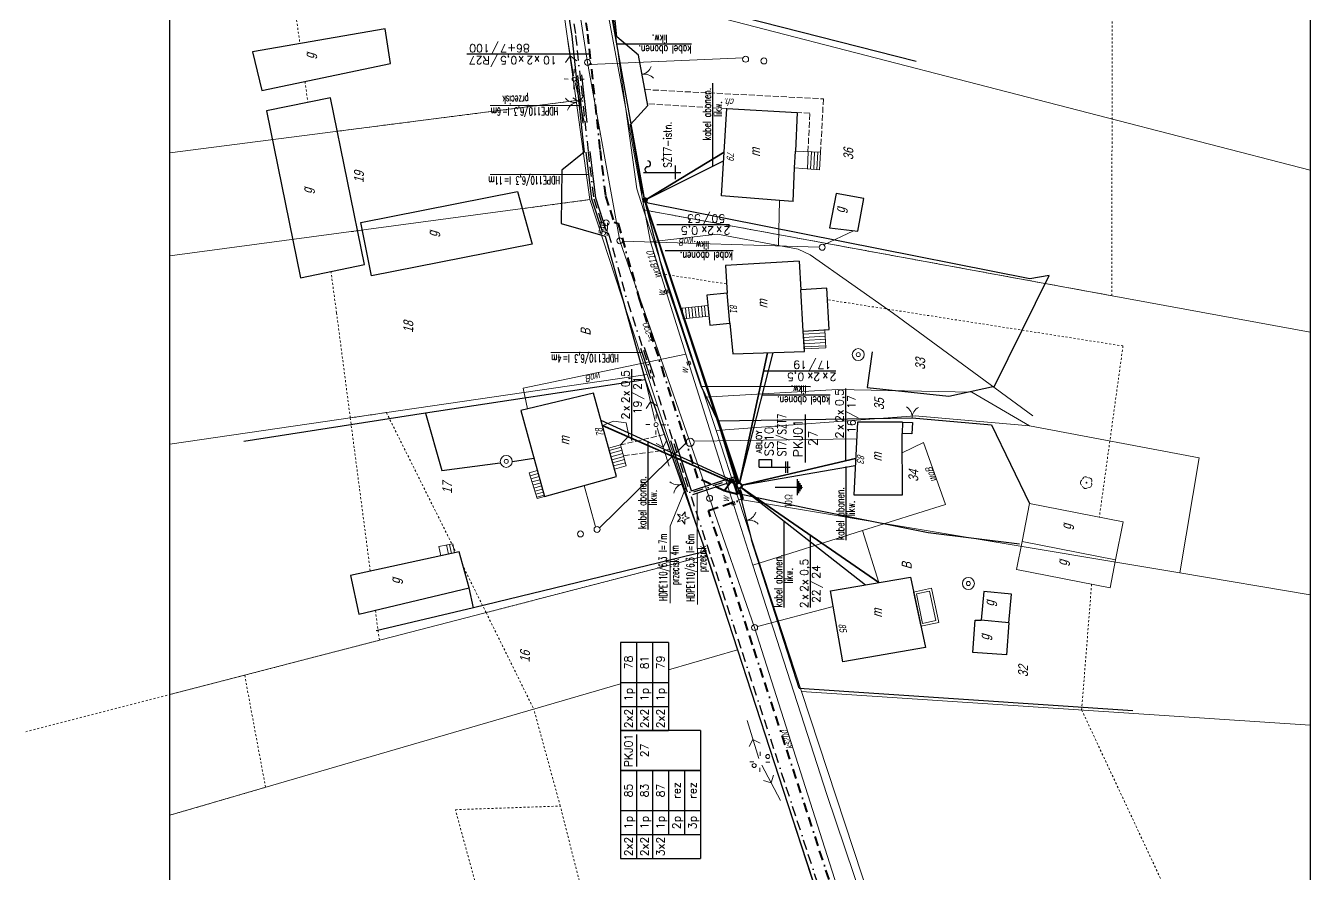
# Model space of a CAD drawing. Header units: millimetres. Extents: x 4848043 to 9699780, y 5827542 to 11659147.
# Drawn here: x 4848639.6 to 4848960.6, y 5829098.5 to 5829310.6 of the extents above; entities that cross this region are included whole.
import ezdxf
from ezdxf.enums import TextEntityAlignment as Align
from ezdxf.lldxf.tags import DXFTag

# ---------------------------------------------------------------- set-up
doc = ezdxf.new("R2010")
doc.units = ezdxf.units.MM
doc.header["$MEASUREMENT"] = 0
for name, pattern in [('0', [0]), ('BORDER', [1.75, 0.5, -0.25, 0.5, -0.25, 0, -0.25]), ('BTO', [0]), ('BUD', [0]), ('GUZ', [1, 0.5, -0.5]), ('KOC', [2, 1.5, -0.5]), ('SCH', [0]), ('UPW', [0])]:
    doc.linetypes.add(name, pattern=pattern)
doc.layers.get('0').update_dxf_attribs({"lineweight": 18})
for name, color, linetype, lineweight in [('EADTD_T_0', 7, '0', 18), ('EBTPO_L_6', 9, '0', 18), ('EBUOA_T_1', 251, '0', 25), ('EBUPP_L_1', 7, 'BUD', 18), ('EBUPP_L_3', 6, '0', 25), ('EDZPD_L_0', 251, '0', 18), ('EDZTD_T_0', 7, '0', 25), ('EUZOU_T_0', 251, '0', 18), ('EUZPU_L_4', 251, 'GUZ', 18), ('SDROK_T_1', 251, '0', 18), ('SDRPK_L_2', 251, 'KOC', 18), ('SZNPM_T_0', 251, '0', 18), ('SZOPO_T_0', 251, '0', 18), ('SZZPZ_T_0', 251, '0', 15), ('TEL kable doziemne proj.', 32, 'BORDER', 30), ('TEL rury', 6, 'Continuous', 30), ('TEL rury opis MONIKA', 6, 'Continuous', 20), ('TES kable doziemne proj.', 4, 'BORDER', 40), ('TES kable napow. proj.', 241, 'LIN_NAPOW_PROJ', 35), ('TES zakończenia projektowane', 4, 'Continuous', 40), ('UEEPA_T_2', 251, '0', 18), ('UKKOO_T_2', 7, '0', 18), ('UKKPA_T_4', 251, '0', 18), ('UKKPOR_L_0', 36, '0', 18), ('UTTPA_T_2', 34, '0', 18), ('UWWOA_T_0', 251, '0', 18), ('UWWOO_T_0', 251, '0', 18), ('UWWPA_T_0', 251, '0', 18), ('UWWPO_L_0', 162, 'UPW', 18)]:
    doc.layers.add(name, color=color, linetype=linetype, lineweight=lineweight)
doc.layers.add('Kanaliza', color=36, linetype='DASHEDX2', lineweight=18, plot=False)
doc.layers.add('RYS layout', color=7, linetype='Continuous', lineweight=30, plot=False)
for name, color, linetype in [('OPIS_KABLA', 30, 'Continuous'), ('OPIS_RURY', 6, 'Continuous'), ('RURY-ISTN', 6, 'Continuous'), ('SZOPO_L_0', 251, 'BGS'), ('TES kable napow. likw.', 9, 'LIN_NAPOW_LIKW'), ('TES opisy kabli abon.', 30, 'Continuous'), ('TES opisy kabli rozdz.', 30, 'Continuous'), ('TES opisy zakończeń', 30, 'Continuous'), ('TES rury', 6, 'Continuous'), ('TES słup. PD', 6, 'Continuous')]:
    doc.layers.add(name, color=color, linetype=linetype)
doc.styles.add('ROMANS', font='simplex.shx')
doc.styles.add('SIMPLEX', font='simplex.shx', dxfattribs={"width": 0.8, "height": 1.5})
doc.styles.add('Simplex2', font='simplex.shx', dxfattribs={"width": 0.7})
doc.styles.get("Standard").update_dxf_attribs({"font": 'txt', "width": 0.8, "oblique": 15})
doc.linetypes.add('BGS', pattern='A,2.5,[133,ltypeshp.shx,S=0.2,R=0,X=0,Y=0],2.5', length=5)
tags = doc.linetypes.add('DASHEDX2', pattern=[38.1, 25.4, -12.7]).pattern_tags.tags
tags[6:7] = [DXFTag(74, 4), DXFTag(75, 0), DXFTag(340, '0'), DXFTag(46, 1.0), DXFTag(50, 0.0), DXFTag(44, 0.0), DXFTag(45, 0.0)]
tags[4:5] = [DXFTag(74, 4), DXFTag(75, 0), DXFTag(340, '0'), DXFTag(46, 1.0), DXFTag(50, 0.0), DXFTag(44, 0.0), DXFTag(45, 0.0)]
doc.linetypes.add('LIN_NAPOW_LIKW', pattern='A,0.0001,[131,ltypeshp.shx,S=0.1,R=20,X=0.34023,Y=-0.12817],-0.1,[131,ltypeshp.shx,S=0.1,R=200,X=0.35977,Y=0.12817],-0.3,[135,l_napow.shx,S=0.1,R=0,X=-0.4,Y=0],-0.2,[135,l_napow.shx,S=0.1,R=180,X=0.2,Y=0],-0.2', length=0.8001)
doc.linetypes.add('LIN_NAPOW_PROJ', pattern='A,0.0001,-0.4,[136,l_napow.shx,S=0.1,R=0,X=-0.4,Y=0],-0.2,[137,l_napow.shx,S=0.1,R=0,X=-0.2,Y=0],-0.2', length=0.8001)

# ---------------------------------------------------------------- blocks, each defined once
blk = doc.blocks.new('OSM')
at = {"color": 0}
blk.add_line((0, 0.375), (0, 0.875), dxfattribs=at)
blk.add_circle((0, 0), 0.375, dxfattribs=at)
blk = doc.blocks.new('BGB')
at = {"color": 0}
for centre, start, end in [((-1.5, 0.021), 0, 60.404), ((1.5, 0.021), 120, 180.404)]:
    blk.add_arc(centre, 1.5, start, end, dxfattribs=at)
blk = doc.blocks.new('DIG')
at = {"color": 0}
for p, q in [((-0.78225, -0.26495), (-0.3012, 0.09375)), ((-0.4937, 0.6621), (-0.0039, 0.31545)), ((-0.3012, 0.09375), (-0.4937, 0.6621)), ((-0.0039, 0.31545), (0.4771, 0.67415)), ((0.4771, 0.67415), (0.2988, 0.1012)), ((0.2988, 0.1012), (0.7886, -0.24545)), ((-0.18225, -0.2575), (-0.78225, -0.26495)), ((0.01025, -0.82585), (-0.18225, -0.2575)), ((0.1886, -0.2529), (0.01025, -0.82585)), ((0.7886, -0.24545), (0.1886, -0.2529))]:
    blk.add_line(p, q, dxfattribs=at)
blk.add_circle((0, 0), 0.045, dxfattribs=at)
blk = doc.blocks.new('DLI')
at = {"color": 0}
blk.add_circle((0, 0), 0.045, dxfattribs=at)
for centre, start, end in [((-0.357, 0.116), 102.488, 221.918), ((0, 0.375), 30.487, 149.918), ((0.357, 0.116), -41.514, 77.916), ((-0.22, -0.303), 174.489, 293.916), ((0.22, -0.303), -113.512, 5.915)]:
    blk.add_arc(centre, 0.375, start, end, dxfattribs=at)
blk = doc.blocks.new('SLS')
at = {"color": 0}
blk.add_circle((0, 0), 0.25, dxfattribs=at)
blk.add_circle((0, 0), 0.25, dxfattribs=at)
blk = doc.blocks.new('PNN')
at = {"color": 0}
for p, q in [((0.4395, 0.01539), (5.4395, 0.01539)), ((2.9395, 0.01539), (2.2324, 0.72249)), ((2.9395, 0.01539), (2.2324, -0.69171))]:
    blk.add_line(p, q, dxfattribs=at)
blk = doc.blocks.new('LAT')
at = {"color": 0}
for p, q in [((-1.24191, 0.008155), (-0.74191, 0.008155)), ((0.00809, 0.758155), (0.00809, 1.258155)), ((0.75809, 0.008155), (1.25809, 0.008155)), ((0.00809, -0.741845), (0.00809, -1.241845))]:
    blk.add_line(p, q, dxfattribs=at)
blk = doc.blocks.new('UKK')
at = {"color": 0}
blk.add_circle((0, 0), 0.375, dxfattribs=at)
blk = doc.blocks.new('ZAS')
at = {"color": 0}
for p, q in [((0.2, 0.2), (-0.2, 0.2)), ((-0.2, 0.2), (-0.2, -0.2)), ((0.2, -0.2), (0.2, 0.2)), ((-0.2, -0.2), (0.2, -0.2))]:
    blk.add_line(p, q, dxfattribs=at)
blk.add_circle((0, 0), 0.045, dxfattribs=at)
blk = doc.blocks.new('STD')
at = {"color": 0}
for radius in [0.75, 0.25]:
    blk.add_circle((0, 0), radius, dxfattribs=at)
blk = doc.blocks.new('KBR-SL1P')
for p, q in [((0, 0), (-1, 1.48)), ((-1, 1.48), (1, 1.48)), ((1, 1.48), (0, 0))]:
    blk.add_line(p, q)
blk.add_circle((0, 1.98), 0.35)
blk = doc.blocks.new('KB-IWP')
at = {"style": 'SIMPLEX'}
for p in [(-1.22, 0.25), (0.64, 0.25)]:
    blk.add_text('x', height=1, dxfattribs=at).set_placement(p, align=Align.RIGHT)
at = {"style": 'SIMPLEX', "flags": 1}
blk.add_attdef('TYP-KAB', text='', height=0.5, dxfattribs=at).set_placement((-6.02, 0.25), align=Align.RIGHT)
at = {"style": 'SIMPLEX'}
for tag, p in [('POJ-KAB', (-2.13, 0.25)), ('DL-KAB', (-0.62, -1.25))]:
    blk.add_attdef(tag, text='', height=1, dxfattribs=at).set_placement(p, align=Align.RIGHT)
for tag, p in [('KONS-KAB', (-0.52, 0.25)), ('SR-ZYL', (2.12, 0.25)), ('SEP', (-0.02, -1.25))]:
    blk.add_attdef(tag, text='', height=1, dxfattribs=at).set_placement(p, align=Align.CENTER)
at = {"style": 'SIMPLEX', "flags": 1}
blk.add_attdef('REJ-SZAF', (6.39, 0.25), '', height=0.5, dxfattribs=at)
at = {"style": 'SIMPLEX'}
blk.add_attdef('DL-MON', (0.7, -1.25), '', height=1, dxfattribs=at)
blk = doc.blocks.new('OB')
at = {"style": 'ROMANS', "width": 0.6}
blk.add_text('l=', height=2, dxfattribs=at).set_placement((9.86, 0.18))
for tag, p in [('OB_TYP', (8.68, 0.18)), ('OB_SW', (11.54, -2.76))]:
    blk.add_attdef(tag, text='', height=2, dxfattribs=at).set_placement(p, align=Align.RIGHT)
blk.add_attdef('OB_DL', (11.91, 0.18), '', height=2, dxfattribs=at)
blk = doc.blocks.new('KBR-ZP2')
blk.add_line((-4, 2), (4, 2))
at = {"style": 'SIMPLEX'}
for tag, p in [('REJ-SZAF', (0, 2.5)), ('NR-ZAK', (0, 0))]:
    blk.add_attdef(tag, text='', height=1.5, dxfattribs=at).set_placement(p, align=Align.CENTER)
blk = doc.blocks.new('*U134')
for p, q in [((10, 0), (0, 0)), ((0, 0), (0, -4)), ((10, -4), (10, 0)), ((0, -4), (0, -8)), ((9, -4), (1, -4)), ((10, -8), (10, -4)), ((0, -8), (0, -12)), ((10, -12), (10, -8)), ((0, -12), (0, -16)), ((10, -16), (10, -12)), ((0, -16), (0, -20)), ((10, -20), (10, -16)), ((10, -20), (0, -20))]:
    blk.add_line(p, q)
at = {"style": 'SIMPLEX'}
for tag, p in [('SZAFA', (5, -2)), ('PUNKT', (5, -6))]:
    blk.add_attdef(tag, text='', height=2, dxfattribs=at).set_placement(p, align=Align.MIDDLE_CENTER)
blk = doc.blocks.new('*U136')
for p, q in [((6, 0), (0, 0)), ((0, 0), (0, -4)), ((6, 0), (6, -4)), ((12, 0), (6, 0)), ((22, 0), (12, 0)), ((12, 0), (12, -4)), ((22, -4), (22, 0)), ((6, -4), (0, -4)), ((12, -4), (6, -4)), ((22, -4), (12, -4))]:
    blk.add_line(p, q)
at = {"style": 'SIMPLEX'}
for s, p in [('2x2', (3, -2)), ('1p', (9, -2))]:
    blk.add_text(s, height=2, dxfattribs=at).set_placement(p, align=Align.MIDDLE_CENTER)
blk.add_attdef('PARA1', text='', height=2, dxfattribs=at).set_placement((17, -2), align=Align.MIDDLE_CENTER)
blk = doc.blocks.new('*U125')
for p, q in [((6, 0), (0, 0)), ((0, 0), (0, -8)), ((6, 0), (6, -4)), ((12, 0), (6, 0)), ((22, 0), (12, 0)), ((12, 0), (12, -4)), ((22, -4), (22, 0)), ((6, -4), (6, -8)), ((12, -4), (6, -4)), ((22, -4), (12, -4)), ((12, -4), (12, -8)), ((22, -8), (22, -4)), ((0, -8), (0, -12)), ((6, -8), (6, -12)), ((12, -8), (6, -8)), ((22, -8), (12, -8)), ((12, -8), (12, -12)), ((22, -12), (22, -8)), ((6, -12), (0, -12)), ((12, -12), (6, -12)), ((22, -12), (12, -12))]:
    blk.add_line(p, q)
at = {"style": 'SIMPLEX'}
for s, p in [('3x2', (3, -2)), ('1p', (9, -2)), ('2p', (9, -6)), ('3p', (9, -10))]:
    blk.add_text(s, height=2, dxfattribs=at).set_placement(p, align=Align.MIDDLE_CENTER)
for tag, p in [('PARA1', (17, -2)), ('PARA2', (17, -6)), ('PARA3', (17, -10))]:
    blk.add_attdef(tag, text='', height=2, dxfattribs=at).set_placement(p, align=Align.MIDDLE_CENTER)
blk = doc.blocks.new('KB-RZP')
at = {"style": 'SIMPLEX'}
for s, p in [('x', (-4.75, 0.25)), ('x', (-2.78, 0.25)), ('/', (0.5, 0.39))]:
    blk.add_text(s, height=1, dxfattribs=at).set_placement(p)
at = {"style": 'SIMPLEX', "flags": 1}
blk.add_attdef('TYP-KAB', text='', height=0.5, dxfattribs=at).set_placement((-8.41, 0.25), align=Align.RIGHT)
at = {"style": 'SIMPLEX'}
for tag, p in [('POJ-KAB', (-5.16, 0.25)), ('DL-KAB', (0.19, -1.25))]:
    blk.add_attdef(tag, text='', height=1, dxfattribs=at).set_placement(p, align=Align.RIGHT)
for tag, p in [('KONS-KAB', (-3.5, 0.25)), ('SR-ZYL', (-0.85, 0.25)), ('SEP', (0.84, -1.25))]:
    blk.add_attdef(tag, text='', height=1, dxfattribs=at).set_placement(p, align=Align.CENTER)
for tag, p in [('NR-KAB', (1.5, 0.25)), ('DL-MON', (1.5, -1.25))]:
    blk.add_attdef(tag, p, '', height=1, dxfattribs=at)
at = {"style": 'SIMPLEX', "flags": 1}
blk.add_attdef('REJ-SZAF', (7.64, 0.25), '', height=0.5, dxfattribs=at)

msp = doc.modelspace()

# ---------------------------------------------------------------- hatches: boundary and pattern name
at = {"layer": 'UTTPA_T_2', "linetype": 'LIN_NAPOW_LIKW'}
h = msp.add_hatch(color=140, dxfattribs=at)
h.paths.add_polyline_path([(4848793.74, 5829267.26, 0.215792), (4848793.78, 5829266.69), (4848794.39, 5829267.02), (4848794.76, 5829266.42, 0.170354), (4848795.05, 5829266.78, 1)])
h.paths.add_polyline_path([(4848794.39, 5829267.02), (4848793.78, 5829266.69, 0.427671), (4848794.76, 5829266.42)])
h = msp.add_hatch(color=140, dxfattribs=at)
h.paths.add_polyline_path([(4848793.88, 5829267.22, 0.215792), (4848793.91, 5829266.77), (4848794.39, 5829267.03), (4848794.67, 5829266.57, 0.170354), (4848794.89, 5829266.84, 1)])
h.paths.add_polyline_path([(4848794.39, 5829267.03), (4848793.91, 5829266.77, 0.427671), (4848794.67, 5829266.57)])

# ---------------------------------------------------------------- linework, layer by layer
at = {"layer": 'EBTPO_L_6', "linetype": 'SCH'}
for p, q in [((4848831.76, 5829275.06), (4848831.96, 5829279.26)), ((4848831.96, 5829279.26), (4848838.25, 5829278.97)), ((4848835.15, 5829279.1), (4848834.94, 5829274.84)), ((4848835.95, 5829279.07), (4848835.74, 5829274.77)), ((4848836.75, 5829279.03), (4848836.54, 5829274.72)), ((4848837.55, 5829279), (4848837.33, 5829274.66)), ((4848837.99, 5829274.61), (4848838.25, 5829278.97)), ((4848831.76, 5829275.06), (4848837.99, 5829274.61)), ((4848810.04, 5829240.66), (4848803.69, 5829240.04)), ((4848805.27, 5829240.19), (4848805.53, 5829237.52)), ((4848806.06, 5829240.27), (4848806.33, 5829237.59)), ((4848806.86, 5829240.34), (4848807.13, 5829237.67)), ((4848807.66, 5829240.43), (4848807.91, 5829237.76)), ((4848808.46, 5829240.49), (4848808.71, 5829237.83)), ((4848809.24, 5829240.58), (4848809.51, 5829237.91)), ((4848810.32, 5829238), (4848810.04, 5829240.66)), ((4848803.67, 5829240.04), (4848803.94, 5829237.37)), ((4848803.94, 5829237.37), (4848803.69, 5829240.04)), ((4848810.32, 5829238), (4848803.94, 5829237.37)), ((4848804.47, 5829240.1), (4848804.72, 5829237.44)), ((4848839.3, 5829234.62), (4848833.93, 5829234.3)), ((4848833.93, 5829234.3), (4848834.19, 5829229.81)), ((4848833.98, 5829233.51), (4848839.37, 5829233.82)), ((4848839.3, 5829234.62), (4848839.58, 5829230.13)), ((4848834.03, 5829232.71), (4848839.41, 5829233.02)), ((4848834.07, 5829231.91), (4848839.46, 5829232.24)), ((4848834.12, 5829231.11), (4848839.5, 5829231.44)), ((4848834.18, 5829230.31), (4848839.55, 5829230.63)), ((4848839.58, 5829230.13), (4848834.19, 5829229.81)), ((4848786.52, 5829211.78), (4848783.72, 5829210.67)), ((4848789.62, 5829211.34), (4848786.52, 5829211.78)), ((4848790.36, 5829208.15), (4848789.62, 5829211.34)), ((4848788.28, 5829205.85), (4848790.36, 5829208.15)), ((4848785.26, 5829205.02), (4848788.28, 5829205.85)), ((4848786.71, 5829199.81), (4848785.26, 5829205.02)), ((4848788.43, 5829205.26), (4848785.43, 5829204.44)), ((4848789.67, 5829200.62), (4848788.28, 5829205.85)), ((4848788.63, 5829204.5), (4848785.64, 5829203.67)), ((4848788.84, 5829203.72), (4848785.86, 5829202.89)), ((4848789.05, 5829202.95), (4848786.07, 5829202.12)), ((4848789.25, 5829202.17), (4848786.28, 5829201.36)), ((4848767.48, 5829199.44), (4848765.39, 5829198.87)), ((4848765.39, 5829198.87), (4848767.44, 5829192.42)), ((4848765.64, 5829198.11), (4848767.69, 5829198.67)), ((4848767.48, 5829199.44), (4848769.27, 5829192.96)), ((4848789.46, 5829201.4), (4848786.5, 5829200.58)), ((4848786.71, 5829199.81), (4848789.67, 5829200.62)), ((4848765.86, 5829197.34), (4848767.89, 5829197.91)), ((4848766.11, 5829196.58), (4848768.1, 5829197.12)), ((4848766.36, 5829195.82), (4848768.33, 5829196.36)), ((4848766.6, 5829195.05), (4848768.53, 5829195.6)), ((4848766.83, 5829194.29), (4848768.74, 5829194.81)), ((4848767.07, 5829193.52), (4848768.96, 5829194.05)), ((4848767.32, 5829192.76), (4848769.17, 5829193.27)), ((4848769.27, 5829192.96), (4848767.44, 5829192.42)), ((4848746.31, 5829181.15), (4848742.82, 5829180.45)), ((4848743.32, 5829178.14), (4848742.82, 5829180.45)), ((4848744.72, 5829180.84), (4848745.22, 5829178.57)), ((4848745.51, 5829180.99), (4848746.01, 5829178.74)), ((4848746.79, 5829178.9), (4848746.31, 5829181.15)), ((4848746.79, 5829178.9), (4848743.32, 5829178.14))]:
    msp.add_line(p, q, dxfattribs=at)
at = {"layer": 'EBTPO_L_6', "linetype": 'BTO'}
for p, q in [((4848861.47, 5829169.05), (4848865.97, 5829170.01)), ((4848867.78, 5829161.48), (4848865.97, 5829170.01)), ((4848863.3, 5829160.52), (4848861.47, 5829169.05)), ((4848862.19, 5829168.6), (4848865.5, 5829169.3)), ((4848862.19, 5829168.6), (4848863.75, 5829161.23)), ((4848867.07, 5829161.93), (4848865.5, 5829169.3)), ((4848863.3, 5829160.52), (4848867.78, 5829161.48)), ((4848867.07, 5829161.93), (4848863.75, 5829161.23))]:
    msp.add_line(p, q, dxfattribs=at)
at = {"layer": 'EBUPP_L_1', "linetype": 'BUD'}
for p, q in [((4848890.49, 5829191.24), (4848888.62, 5829181.73)), ((4848890.49, 5829191.24), (4848913.84, 5829186.62)), ((4848913.84, 5829186.62), (4848911.97, 5829177.13)), ((4848887.24, 5829174.75), (4848888.62, 5829181.73)), ((4848888.62, 5829181.73), (4848911.97, 5829177.13)), ((4848910.58, 5829170.14), (4848911.97, 5829177.13)), ((4848887.24, 5829174.75), (4848910.58, 5829170.14))]:
    msp.add_line(p, q, dxfattribs=at)
at = {"layer": 'EBUPP_L_3', "linetype": '0'}
for p, q in [((4848729.47, 5829309.85), (4848696.24, 5829304.06)), ((4848730.73, 5829301.17), (4848729.47, 5829309.85)), ((4848696.24, 5829304.06), (4848698.62, 5829294.38)), ((4848698.62, 5829294.38), (4848730.73, 5829301.17)), ((4848715.77, 5829292.55), (4848699.79, 5829289.3)), ((4848724.29, 5829250.9), (4848715.77, 5829292.55)), ((4848699.79, 5829289.3), (4848708.31, 5829247.62)), ((4848813.51, 5829268.09), (4848814.78, 5829289.91)), ((4848814.78, 5829289.91), (4848832.39, 5829288.87)), ((4848832.39, 5829288.87), (4848831.96, 5829279.26)), ((4848831.76, 5829275.06), (4848831.96, 5829279.26)), ((4848831.37, 5829266.63), (4848831.76, 5829275.06)), ((4848723.36, 5829261.41), (4848762.5, 5829269.14)), ((4848762.5, 5829269.14), (4848766.19, 5829256.01)), ((4848828.01, 5829266.91), (4848813.51, 5829268.09)), ((4848831.37, 5829266.63), (4848828.01, 5829266.91)), ((4848842.13, 5829268.69), (4848840.51, 5829260.08)), ((4848849.05, 5829267.43), (4848842.13, 5829268.69)), ((4848847.56, 5829259.24), (4848849.05, 5829267.43)), ((4848726, 5829248.06), (4848723.36, 5829261.41)), ((4848840.51, 5829260.08), (4848847.56, 5829259.24)), ((4848766.19, 5829256.01), (4848726, 5829248.06)), ((4848708.31, 5829247.62), (4848724.29, 5829250.9)), ((4848832.9, 5829251.76), (4848814.5, 5829250.67)), ((4848814.5, 5829250.67), (4848814.92, 5829243.74)), ((4848832.9, 5829251.76), (4848833.32, 5829244.61)), ((4848814.92, 5829243.74), (4848809.79, 5829243.25)), ((4848815.53, 5829236.26), (4848814.92, 5829243.74)), ((4848839.77, 5829244.99), (4848833.32, 5829244.61)), ((4848833.93, 5829234.3), (4848833.32, 5829244.61)), ((4848840.38, 5829234.68), (4848839.77, 5829244.99)), ((4848809.79, 5829243.25), (4848810.54, 5829235.75)), ((4848810.54, 5829235.75), (4848815.53, 5829236.26)), ((4848815.53, 5829236.26), (4848816.29, 5829228.63)), ((4848833.93, 5829234.3), (4848840.38, 5829234.68)), ((4848834.24, 5829229.17), (4848833.93, 5829234.3)), ((4848816.29, 5829228.63), (4848834.24, 5829229.17)), ((4848781.49, 5829218.75), (4848763.33, 5829214.47)), ((4848787.24, 5829197.92), (4848781.49, 5829218.75)), ((4848763.33, 5829214.47), (4848769.27, 5829192.96)), ((4848847.45, 5829211.49), (4848846.52, 5829193.36)), ((4848858.71, 5829211.51), (4848847.45, 5829211.49)), ((4848858.71, 5829211.51), (4848858.6, 5829208.71)), ((4848858.71, 5829211.51), (4848861.19, 5829211.41)), ((4848861.19, 5829211.41), (4848861.08, 5829208.61)), ((4848858.75, 5829193.37), (4848858.6, 5829208.71)), ((4848861.08, 5829208.61), (4848858.6, 5829208.71)), ((4848769.27, 5829192.96), (4848787.24, 5829197.92)), ((4848846.52, 5829193.36), (4848858.75, 5829193.37)), ((4848747.94, 5829179.16), (4848720.73, 5829173.23)), ((4848750.45, 5829170.12), (4848747.94, 5829179.16)), ((4848720.73, 5829173.23), (4848722.83, 5829163.53)), ((4848840.74, 5829169.38), (4848860.68, 5829172.83)), ((4848860.68, 5829172.83), (4848864.43, 5829155.22)), ((4848722.83, 5829163.53), (4848750.45, 5829170.12)), ((4848843.78, 5829151.67), (4848840.74, 5829169.38)), ((4848879.02, 5829169.18), (4848878.39, 5829162.01)), ((4848885.93, 5829168.58), (4848879.02, 5829169.18)), ((4848885.32, 5829161.41), (4848885.93, 5829168.58)), ((4848876.27, 5829153.99), (4848876.85, 5829162.02)), ((4848876.85, 5829162.02), (4848878.39, 5829162.01)), ((4848885.32, 5829161.41), (4848878.39, 5829162.01)), ((4848885.32, 5829161.41), (4848884.74, 5829153.38)), ((4848864.43, 5829155.22), (4848843.78, 5829151.67)), ((4848884.74, 5829153.38), (4848876.27, 5829153.99))]:
    msp.add_line(p, q, dxfattribs=at)
at = {"layer": 'EDZPD_L_0', "linetype": '0'}
for p, q in [((4848767.43, 5829362.2), (4848777.15, 5829291.88)), ((4848785.41, 5829319.78), (4848960.63, 5829274.5)), ((4848792.3, 5829269.84), (4848785.41, 5829319.78)), ((4848675.63, 5829278.83), (4848777.15, 5829291.88)), ((4848777.15, 5829291.88), (4848780.57, 5829267.13)), ((4848794.03, 5829264.57), (4848792.3, 5829269.84)), ((4848675.63, 5829253.05), (4848780.57, 5829267.13)), ((4848780.57, 5829267.13), (4848794.91, 5829223.43)), ((4848794.03, 5829264.57), (4848960.63, 5829234.02)), ((4848809.37, 5829217.79), (4848794.03, 5829264.57)), ((4848675.63, 5829206.02), (4848794.91, 5829223.43)), ((4848794.91, 5829223.43), (4848809.73, 5829178.2)), ((4848842.45, 5829219.66), (4848809.37, 5829217.79)), ((4848812.13, 5829209.42), (4848809.37, 5829217.79)), ((4848876.07, 5829219.02), (4848842.45, 5829219.66)), ((4848890.42, 5829210.6), (4848876.07, 5829219.02)), ((4848812.13, 5829209.42), (4848861.86, 5829213.15)), ((4848861.86, 5829213.15), (4848890.42, 5829210.6)), ((4848817.74, 5829192.32), (4848812.13, 5829209.42)), ((4848932.86, 5829202.62), (4848890.42, 5829210.6)), ((4848928.05, 5829173.85), (4848932.86, 5829202.62)), ((4848817.74, 5829192.32), (4848928.05, 5829173.85)), ((4848833.51, 5829144.25), (4848817.74, 5829192.32)), ((4848675.63, 5829143.48), (4848809.73, 5829178.2)), ((4848809.73, 5829178.2), (4848817.45, 5829154.64)), ((4848928.05, 5829173.85), (4848960.63, 5829168.39)), ((4848800.23, 5829149.62), (4848817.45, 5829154.64)), ((4848817.45, 5829154.64), (4848873.09, 5828985.02)), ((4848675.63, 5829113.3), (4848788.23, 5829146.12)), ((4848833.51, 5829144.25), (4848960.63, 5829135.83)), ((4848885.54, 5828985.59), (4848833.51, 5829144.25))]:
    msp.add_line(p, q, dxfattribs=at)
at = {"layer": 'EUZPU_L_4', "linetype": 'GUZ'}
for p, q in [((4848911.04, 5829243.12), (4848911.32, 5829543.24)), ((4848701.48, 5829354.68), (4848708.12, 5829306.13)), ((4848709.41, 5829296.65), (4848710.11, 5829291.41)), ((4848777.15, 5829291.88), (4848717.49, 5829284.22)), ((4848780.57, 5829267.13), (4848763.71, 5829264.87)), ((4848794.03, 5829264.57), (4848911.04, 5829243.12)), ((4848721.02, 5829259.14), (4848723.75, 5829259.51)), ((4848717.28, 5829238.88), (4848715.88, 5829249.17)), ((4848799.3, 5829248.48), (4848814.78, 5829246.06)), ((4848913.82, 5829230.57), (4848839.93, 5829242.13)), ((4848717.28, 5829238.88), (4848720.71, 5829212.59)), ((4848913.82, 5829230.57), (4848907.91, 5829187.79)), ((4848720.71, 5829212.59), (4848729.73, 5829213.93)), ((4848720.71, 5829212.59), (4848725.71, 5829174.32)), ((4848729.73, 5829213.93), (4848747.15, 5829178.98)), ((4848809.73, 5829178.2), (4848754.66, 5829163.94)), ((4848754.66, 5829163.94), (4848749.03, 5829175.24)), ((4848903.49, 5829139.62), (4848905.98, 5829171.04)), ((4848727.98, 5829157.03), (4848726.99, 5829164.51)), ((4848754.66, 5829163.94), (4848766.58, 5829139.8)), ((4848727.98, 5829157.03), (4848694.32, 5829148.31)), ((4848639.59, 5829134.15), (4848694.32, 5829148.31)), ((4848694.32, 5829148.31), (4848699.54, 5829120.28)), ((4848773.2, 5829115.6), (4848766.58, 5829139.8)), ((4848903.49, 5829139.62), (4848960.57, 5829017.6)), ((4848675.63, 5829113.31), (4848699.54, 5829120.28)), ((4848746.98, 5829114.69), (4848773.2, 5829115.6)), ((4848786.99, 5829061.11), (4848773.2, 5829115.6)), ((4848760.24, 5829066.16), (4848746.98, 5829114.69))]:
    msp.add_line(p, q, dxfattribs=at)
at = {"layer": 'Kanaliza', "ltscale": 0.1}
for p, q in [((4848780.57, 5829300.94), (4848818.87, 5829302.59)), ((4848788.81, 5829256.76), (4848837.9, 5829255.26)), ((4848839.09, 5829255.84), (4848846.46, 5829259.37)), ((4848783, 5829185.14), (4848804.65, 5829206.34)), ((4848806.61, 5829206.76), (4848847.24, 5829207.4)), ((4848782.02, 5829185.36), (4848779.17, 5829195.7)), ((4848822.45, 5829160.46), (4848841.4, 5829165.49))]:
    msp.add_line(p, q, dxfattribs=at)
msp.add_circle((4848805.64, 5829206.49), 1, dxfattribs=at)
at = {"layer": 'OPIS_RURY'}
for p, q in [((4848826.88, 5829195.28), (4848832.46, 5829195.28)), ((4848832.46, 5829193.29), (4848832.46, 5829197.26)), ((4848832.8, 5829193.79), (4848832.8, 5829196.76)), ((4848833.14, 5829194.29), (4848833.14, 5829196.27)), ((4848833.48, 5829194.78), (4848833.48, 5829195.77)), ((4848833.75, 5829195.24), (4848833.75, 5829195.32))]:
    msp.add_line(p, q, dxfattribs=at)
at = {"layer": 'RURY-ISTN'}
for p, q in [((4848822.9, 5829202.17), (4848825.98, 5829202.17)), ((4848822.9, 5829200.31), (4848822.9, 5829202.17)), ((4848825.98, 5829202.17), (4848825.98, 5829200.31)), ((4848829.49, 5829201.73), (4848829.49, 5829198.88)), ((4848829.94, 5829201.73), (4848829.94, 5829198.88)), ((4848822.9, 5829200.31), (4848830.66, 5829200.31))]:
    msp.add_line(p, q, dxfattribs=at)
at = {"layer": 'RYS layout'}
msp.add_lwpolyline([(4848960.63, 5829527.13), (4848960.63, 5828917.13), (4848675.63, 5828917.13), (4848675.63, 5829527.13)], close=True, dxfattribs=at)
at = {"layer": 'SDRPK_L_2', "linetype": 'KOC'}
for p, q in [((4848794.32, 5829294.63), (4848838.95, 5829292.32)), ((4848838.95, 5829292.32), (4848838.25, 5829278.97)), ((4848814.78, 5829289.91), (4848795, 5829291.06)), ((4848835.55, 5829288.74), (4848832.39, 5829288.87)), ((4848835.09, 5829279.12), (4848835.55, 5829288.74)), ((4848799.23, 5829208.45), (4848788.28, 5829205.85)), ((4848789.01, 5829203.13), (4848800.54, 5829204.69))]:
    msp.add_line(p, q, dxfattribs=at)
at = {"layer": 'SZOPO_L_0', "linetype": 'BGS'}
for p, q in [((4848767.51, 5829363.42), (4848776.04, 5829308)), ((4848787.34, 5829307.82), (4848785.92, 5829321.15)), ((4848785.92, 5829321.15), (4848862.16, 5829301.76)), ((4848776.04, 5829308), (4848778.77, 5829282.71)), ((4848792.7, 5829303.26), (4848787.34, 5829307.82)), ((4848795.09, 5829290.62), (4848792.7, 5829303.26)), ((4848790.75, 5829285.95), (4848795.09, 5829290.62)), ((4848793.78, 5829268.9), (4848790.75, 5829285.95)), ((4848778.77, 5829282.71), (4848779.16, 5829278.98)), ((4848779.16, 5829278.98), (4848773.6, 5829274.46)), ((4848773.6, 5829274.46), (4848773.44, 5829261.2)), ((4848793.78, 5829268.9), (4848794.09, 5829267.95)), ((4848794.39, 5829267.03), (4848794.09, 5829267.95)), ((4848799.17, 5829248.06), (4848794.09, 5829267.95)), ((4848795.14, 5829266.23), (4848794.39, 5829267.03)), ((4848843.45, 5829256.65), (4848795.14, 5829266.23)), ((4848773.44, 5829261.2), (4848784.39, 5829257.98)), ((4848784.39, 5829257.98), (4848794.43, 5829222.08)), ((4848890.51, 5829247.31), (4848843.45, 5829256.65)), ((4848808.38, 5829220.49), (4848799.17, 5829248.06)), ((4848881.73, 5829220.5), (4848895.35, 5829248.2)), ((4848895.35, 5829248.2), (4848890.51, 5829247.31)), ((4848851.16, 5829229.11), (4848849.9, 5829220.19)), ((4848794.43, 5829222.08), (4848739.53, 5829213.78)), ((4848794.43, 5829222.08), (4848809.49, 5829179.24)), ((4848812.57, 5829211.85), (4848808.38, 5829220.49)), ((4848808.38, 5829220.49), (4848835.71, 5829220.48)), ((4848849.9, 5829220.19), (4848870.31, 5829218.06)), ((4848870.31, 5829218.06), (4848881.73, 5829220.5)), ((4848739.53, 5829213.78), (4848694.14, 5829206.73)), ((4848739.53, 5829213.78), (4848743.62, 5829199.44)), ((4848812.57, 5829211.85), (4848861.13, 5829212.63)), ((4848818.04, 5829193.53), (4848812.57, 5829211.85)), ((4848861.13, 5829212.63), (4848880.96, 5829210.83)), ((4848880.96, 5829210.83), (4848890.49, 5829191.24)), ((4848761.24, 5829201.69), (4848766.62, 5829202.57)), ((4848743.62, 5829199.44), (4848758.21, 5829201.36)), ((4848818.04, 5829193.53), (4848821, 5829182.1)), ((4848836.6, 5829189.64), (4848818.04, 5829193.53)), ((4848865.1, 5829183.85), (4848836.6, 5829189.64)), ((4848887.95, 5829181.08), (4848865.1, 5829183.85)), ((4848809.49, 5829179.24), (4848751.48, 5829165.1)), ((4848809.49, 5829179.24), (4848854.18, 5829041.9)), ((4848832.9, 5829145.04), (4848821, 5829182.1)), ((4848751.48, 5829165.1), (4848750.45, 5829170.12)), ((4848751.48, 5829165.1), (4848727.22, 5829159.35)), ((4848832.9, 5829145.04), (4848916.27, 5829139.47))]:
    msp.add_line(p, q, dxfattribs=at)
at = {"layer": 'TEL kable doziemne proj.', "ltscale": 5}
for p, q in [((4848768.5, 5829363.57), (4848777.03, 5829308.15)), ((4848777.03, 5829308.11), (4848780.16, 5829279.09)), ((4848817.24, 5829197.54), (4848805.69, 5829193.75)), ((4848817.64, 5829196.3), (4848817.24, 5829197.54))]:
    msp.add_line(p, q, dxfattribs=at)
for points in [[(4848780.16, 5829279.09), (4848781.55, 5829267.36), (4848784.27, 5829259.06), (4848785.2, 5829258.79), (4848790.04, 5829241.49), (4848795.86, 5829223.74)], [(4848924.92, 5829028.09), (4848872.16, 5829026.39), (4848861.56, 5829022.87), (4848855.13, 5829042.22), (4848818.4, 5829154.95), (4848810.68, 5829178.51), (4848795.86, 5829223.74)]]:
    msp.add_lwpolyline(points, dxfattribs=at)
at = {"layer": 'TEL rury'}
for p, q in [((4848778.88, 5829286.26), (4848777.6, 5829298.19)), ((4848779.88, 5829286.37), (4848778.59, 5829298.3)), ((4848781.06, 5829267.25), (4848779.66, 5829279.03)), ((4848782.04, 5829267.47), (4848780.65, 5829279.15)), ((4848783.8, 5829258.9), (4848781.06, 5829267.25)), ((4848784.75, 5829259.22), (4848782.04, 5829267.47)), ((4848795.81, 5829222.34), (4848793.31, 5829229.91)), ((4848796.76, 5829222.66), (4848794.26, 5829230.22)), ((4848805.01, 5829194.05), (4848800.85, 5829206.9)), ((4848805.96, 5829194.36), (4848801.8, 5829207.21)), ((4848806.01, 5829194.38), (4848816.62, 5829197.86)), ((4848806.32, 5829193.43), (4848816.93, 5829196.91))]:
    msp.add_line(p, q, dxfattribs=at)
at = {"layer": 'TEL rury opis MONIKA'}
for p, q in [((4848755.63, 5829290.63), (4848778.41, 5829290.64)), ((4848755.64, 5829273.4), (4848780.33, 5829273.42)), ((4848770.84, 5829228.94), (4848793.62, 5829228.95)), ((4848800.63, 5829185.56), (4848804.63, 5829195.36)), ((4848807.44, 5829193.8), (4848807.46, 5829165.93)), ((4848800.63, 5829185.56), (4848800.64, 5829166.28))]:
    msp.add_line(p, q, dxfattribs=at)
at = {"layer": 'TES kable doziemne proj.', "ltscale": 4}
msp.add_line((4848774.8, 5829342.33), (4848780.01, 5829308.52), dxfattribs=at)
at = {"layer": 'TES kable doziemne proj.', "ltscale": 5}
msp.add_line((4848780.01, 5829308.52), (4848783.14, 5829279.41), dxfattribs=at)
for points in [[(4848783.14, 5829279.41), (4848784.48, 5829268.04), (4848786.63, 5829261.49), (4848787.64, 5829261.2), (4848792.91, 5829242.36), (4848798.71, 5829224.68)], [(4848814.11, 5829194.37), (4848807.6, 5829197.54), (4848798.71, 5829224.68)], [(4848817.64, 5829196.3), (4848817.24, 5829197.54)], [(4848927.85, 5829030.19), (4848928.01, 5829025.19), (4848872.69, 5829023.41), (4848865.36, 5829020.97), (4848857.98, 5829043.15), (4848821.25, 5829155.88), (4848813.53, 5829179.44), (4848810.24, 5829189.49), (4848818.94, 5829192.34), (4848818.08, 5829194.97)]]:
    msp.add_lwpolyline(points, dxfattribs=at)
at = {"layer": 'TES kable napow. likw.', "ltscale": 5}
for p, q in [((4848794.33, 5829266.99), (4848780.35, 5829345.16)), ((4848794.33, 5829266.99), (4848814.02, 5829276.81)), ((4848818.03, 5829196.31), (4848826.38, 5829228.93)), ((4848817.64, 5829196.3), (4848783.37, 5829211.94)), ((4848818.55, 5829195.76), (4848846.9, 5829200.66)), ((4848818.41, 5829195.2), (4848849.45, 5829170.89))]:
    msp.add_line(p, q, dxfattribs=at)
at = {"layer": 'TES kable napow. likw.', "ltscale": 4.5}
msp.add_line((4848818.01, 5829196.3), (4848794.39, 5829267.03), dxfattribs=at)
at = {"layer": 'TES kable napow. proj.', "ltscale": 5}
for p, q in [((4848794.82, 5829267.29), (4848814.15, 5829279)), ((4848794.48, 5829266.54), (4848817.64, 5829196.3)), ((4848818.01, 5829196.32), (4848824.96, 5829228.89)), ((4848817.22, 5829195.92), (4848783.72, 5829210.67)), ((4848818.54, 5829195.8), (4848846.99, 5829202.43)), ((4848818.44, 5829195.24), (4848852.81, 5829171.47))]:
    msp.add_line(p, q, dxfattribs=at)
at = {"layer": 'TES opisy kabli rozdz.'}
for p, q in [((4848780.57, 5829303.45), (4848749.81, 5829303.45)), ((4848797.34, 5829260.9), (4848815.46, 5829260.9)), ((4848790.98, 5829224.77), (4848790.98, 5829206.92)), ((4848823.91, 5829224.36), (4848842.03, 5829224.36)), ((4848844.46, 5829219.93), (4848844.46, 5829201.81)), ((4848835.65, 5829183.33), (4848835.65, 5829165.21))]:
    msp.add_line(p, q, dxfattribs=at)
at = {"layer": 'TES rury', "linetype": 'Continuous'}
for p, q in [((4848787.34, 5829306.03), (4848806, 5829306.03)), ((4848811.26, 5829296.28), (4848811.26, 5829275.43)), ((4848801.91, 5829275.63), (4848801.91, 5829272.21)), ((4848794.01, 5829273.92), (4848803.32, 5829273.92)), ((4848799.4, 5829254.44), (4848816.37, 5829254.44)), ((4848823.69, 5829218.36), (4848840.66, 5829218.36)), ((4848795.04, 5829206.76), (4848795.04, 5829184.74)), ((4848844.52, 5829200.44), (4848844.52, 5829182.03)), ((4848829.03, 5829186.59), (4848829.03, 5829165.21))]:
    msp.add_line(p, q, dxfattribs=at)
for centre, start, end in [((4848795.05, 5829276.09), 270, 90), ((4848795.05, 5829274.64), 90, 270)]:
    msp.add_arc(centre, 0.721, start, end, dxfattribs=at)
at = {"layer": 'UKKPOR_L_0', "linetype": '0'}
for p, q in [((4848780, 5829301.43), (4848771.49, 5829355.41)), ((4848788.07, 5829256.84), (4848780, 5829301.43)), ((4848810.52, 5829192.51), (4848788.07, 5829256.84)), ((4848821.75, 5829160.2), (4848810.52, 5829192.51)), ((4848843.55, 5829091.78), (4848821.75, 5829160.2))]:
    msp.add_line(p, q, dxfattribs=at)
at = {"layer": 'UWWPO_L_0', "linetype": 'UPW'}
for p, q in [((4848782.88, 5829325.84), (4848786.44, 5829306.73)), ((4848786.44, 5829306.73), (4848790.73, 5829283.61)), ((4848790.73, 5829283.61), (4848794.52, 5829263.18)), ((4848827.71, 5829255.71), (4848828.01, 5829266.91)), ((4848794.52, 5829263.18), (4848795.74, 5829256.58)), ((4848795.74, 5829256.58), (4848812.5, 5829258.54)), ((4848795.74, 5829256.58), (4848804.61, 5829228.5)), ((4848812.5, 5829258.54), (4848827.71, 5829255.71)), ((4848832.66, 5829254.78), (4848827.71, 5829255.71)), ((4848832.66, 5829254.78), (4848835.65, 5829253.35)), ((4848835.65, 5829253.35), (4848856.49, 5829238.65)), ((4848856.49, 5829238.65), (4848891.32, 5829213.07)), ((4848804.61, 5829228.5), (4848763.95, 5829220.02)), ((4848804.61, 5829228.5), (4848813.75, 5829199.63)), ((4848763.95, 5829220.02), (4848765.02, 5829214.86)), ((4848863.94, 5829206.44), (4848858.63, 5829203.89)), ((4848869.49, 5829190.95), (4848863.94, 5829206.44)), ((4848813.75, 5829199.63), (4848821.31, 5829175.79)), ((4848848.71, 5829184.46), (4848869.49, 5829190.95)), ((4848821.31, 5829175.79), (4848848.71, 5829184.46)), ((4848848.71, 5829184.46), (4848852.81, 5829171.47)), ((4848821.31, 5829175.79), (4848834.14, 5829136.04)), ((4848834.14, 5829136.04), (4848839.83, 5829118.49)), ((4848839.83, 5829118.49), (4848850.12, 5829087.98))]:
    msp.add_line(p, q, dxfattribs=at)

# ---------------------------------------------------------------- block references
at = {"layer": 'SZNPM_T_0', "xscale": 2, "yscale": 2, "zscale": 2, "rotation": 88.97723720235952}
msp.add_blockref('OSM', (4848784.65, 5829261.34), dxfattribs=at)
msp.add_blockref('OSM', (4848784.65, 5829261.34), dxfattribs=at)
at = {"layer": 'SZOPO_T_0'}
for p, xscale, yscale, zscale, rotation in [((4848793.61, 5829298.45), 1.999999999841245, 1.999999999841245, 1.999999999841245, 280.7072372147387), ((4848777.32, 5829291.44), 1.999999999649377, 1.999999999649377, 1.999999999649377, 99.94723719631295), ((4848861.13, 5829212.63), 2.000000000136244, 2.000000000136244, 2.000000000136244, 358.1572372094419), ((4848803.57, 5829196.07), 2.000000000074631, 2.000000000074631, 2.000000000074631, 109.3772372080124), ((4848819.75, 5829186.98), 1.99999999952482, 1.99999999952482, 1.99999999952482, 281.9672372023783), ((4848819.75, 5829186.98), 1.99999999952482, 1.99999999952482, 1.99999999952482, 281.9672372023783)]:
    msp.add_blockref('BGB', p, dxfattribs=dict(at, xscale=xscale, yscale=yscale, zscale=zscale, rotation=rotation))
at = {"layer": 'SZZPZ_T_0', "xscale": 2, "yscale": 2, "zscale": 2, "rotation": 88.97723720235952}
for name, p in [('DLI', (4848904.69, 5829196.41)), ('DIG', (4848803.85, 5829187.59))]:
    msp.add_blockref(name, p, dxfattribs=at)
at = {"layer": 'TEL rury opis MONIKA'}
for p, rotation, values in [((4848770.28, 5829290.4), 180.4183926953592, {'OB_TYP': 'HDPE110/6,3', 'OB_DL': '6m', 'OB_SW': 'przecisk'}), ((4848770.73, 5829273.17), 180.4183926953592, {'OB_TYP': 'HDPE110/6,3', 'OB_DL': '11m'}), ((4848785.41, 5829228.69), 180.4183926953592, {'OB_TYP': 'HDPE110/6,3', 'OB_DL': '4m'}), ((4848800.08, 5829169.21), 90.41839269524333, {'OB_TYP': 'HDPE110/6,3', 'OB_DL': '7m', 'OB_SW': 'przecisk 4m'}), ((4848806.93, 5829169.08), 90.41839268652092, {'OB_TYP': 'HDPE110/6,3', 'OB_DL': '6m', 'OB_SW': 'przecisk'})]:
    msp.add_blockref('OB', p, dxfattribs=dict(at, rotation=rotation)).add_auto_attribs(values)
at = {"layer": 'TES opisy kabli abon.', "linetype": 'Continuous'}
for p, xscale, yscale, zscale, rotation, values in [((4848809.73, 5829260.9), 1.999999999546576, 1.999999999546576, 1.999999999546576, 180.0000000000634, {'POJ-KAB': '2', 'KONS-KAB': '2', 'DL-KAB': '50', 'DL-MON': '53', 'SR-ZYL': '0,5', 'SEP': '/'}), ((4848836.24, 5829224.36), 1.999999999546576, 1.999999999546576, 1.999999999546576, 180.0000000076126, {'POJ-KAB': '2', 'KONS-KAB': '2', 'DL-KAB': '17', 'DL-MON': '19', 'SR-ZYL': '0,5', 'SEP': '/'}), ((4848790.98, 5829218.17), 1.999999999546576, 1.999999999546576, 1.999999999546576, 90.00000000017923, {'POJ-KAB': '2', 'KONS-KAB': '2', 'DL-KAB': '19', 'DL-MON': '21', 'SR-ZYL': '0,5', 'SEP': '/'}), ((4848844.46, 5829213.45), 1.999999999546576, 1.999999999546576, 1.999999999546576, 90.00000000017918, {'POJ-KAB': '2', 'KONS-KAB': '2', 'DL-KAB': '16', 'DL-MON': '17', 'SR-ZYL': '0,5', 'SEP': '/'}), ((4848835.65, 5829171), 1.999999999546577, 1.999999999546577, 1.999999999546577, 90.00000000017918, {'POJ-KAB': '2', 'KONS-KAB': '2', 'DL-KAB': '22', 'DL-MON': '24', 'SR-ZYL': '0,5', 'SEP': '/'})]:
    msp.add_blockref('KB-IWP', p, dxfattribs=dict(at, xscale=xscale, yscale=yscale, zscale=zscale, rotation=rotation)).add_auto_attribs(values)
at = {"layer": 'TES opisy kabli rozdz.', "xscale": 1.999999999442285, "yscale": 1.999999999442285, "zscale": 1.999999999442285, "rotation": 180.0000000144539}
msp.add_blockref('KB-RZP', (4848758.58, 5829303.45), dxfattribs=at).add_auto_attribs({'POJ-KAB': '10', 'KONS-KAB': '2', 'SR-ZYL': '0,5', 'NR-KAB': 'R27', 'DL-KAB': '86+7', 'DL-MON': '100', 'SEP': '/'})
at = {"layer": 'TES opisy zakończeń', "xscale": 1.499999999878156, "yscale": 1.499999999878156, "zscale": 1.499999999878156, "rotation": 90.0000000001158}
msp.add_blockref('KBR-ZP2', (4848837.45, 5829207.48), dxfattribs=at).add_auto_attribs({'REJ-SZAF': 'PKJ01', 'NR-ZAK': '27'})
at = {"layer": 'TES słup. PD'}
for name, p, rotation, values in [('*U136', (4848788.23, 5829134.48), 89.99999999988412, {'PARA1': '78'}), ('*U136', (4848792.23, 5829134.48), 89.99999999988412, {'PARA1': '81'}), ('*U136', (4848796.23, 5829134.48), 89.99999999988412, {'PARA1': '79'}), ('*U134', (4848788.23, 5829124.48), 89.99999999988412, {'SZAFA': 'PKJ01', 'PUNKT': '27'}), ('*U136', (4848788.23, 5829102.48), 89.99999999988412, {'PARA1': '85'}), ('*U136', (4848792.23, 5829102.48), 89.99999999988412, {'PARA1': '83'}), ('*U125', (4848796.23, 5829102.48), 90, {'PARA1': '87', 'PARA2': 'rez', 'PARA3': 'rez'})]:
    msp.add_blockref(name, p, dxfattribs=dict(at, rotation=rotation)).add_auto_attribs(values)
at = {"layer": 'TES zakończenia projektowane', "xscale": 1.999999999837051, "yscale": 1.999999999837051, "zscale": 1.999999999837051, "rotation": 288.6979752504744}
msp.add_blockref('KBR-SL1P', (4848814.11, 5829194.37), dxfattribs=at)
at = {"layer": 'UEEPA_T_2'}
for name, p, xscale, yscale, zscale, rotation in [('PNN', (4848776.65, 5829297.23), 2.000000000150281, 2.000000000150281, 2.000000000150281, 99.05723719692384), ('LAT', (4848776.65, 5829297.23), 2, 2, 2, 88.97723720235952), ('PNN', (4848776.65, 5829297.23), 2.000000000077415, 2.000000000077415, 2.000000000077415, 283.3472372056731), ('SLS', (4848776.65, 5829297.23), 2, 2, 2, 88.97723720235952), ('PNN', (4848797.13, 5829210.91), 2.000000000077415, 2.000000000077415, 2.000000000077415, 103.3472372056732), ('LAT', (4848797.13, 5829210.91), 2, 2, 2, 88.97723720235952), ('SLS', (4848797.13, 5829210.91), 2, 2, 2, 88.97723720235952), ('PNN', (4848797.13, 5829210.91), 1.999999999846508, 1.999999999846508, 1.999999999846508, 287.1372372128897), ('PNN', (4848823.11, 5829126.61), 1.999999999846507, 1.999999999846507, 1.999999999846507, 107.1372372128896), ('LAT', (4848823.11, 5829126.61), 2, 2, 2, 88.97723720235952), ('SLS', (4848825.05, 5829127.98), 2, 2, 2, 88.97723720235952), ('SLS', (4848821.65, 5829125.72), 2, 2, 2, 88.97723720235952), ('PNN', (4848823.11, 5829126.61), 2.000000000232618, 2.000000000232618, 2.000000000232618, 297.727237194868)]:
    msp.add_blockref(name, p, dxfattribs=dict(at, xscale=xscale, yscale=yscale, zscale=zscale, rotation=rotation))
at = {"layer": 'UKKPA_T_4', "xscale": 2, "yscale": 2, "zscale": 2, "rotation": 88.97723720235952}
for p in [(4848780, 5829301.43), (4848819.52, 5829302.22), (4848824.08, 5829301.78), (4848788.07, 5829256.84), (4848838.65, 5829255.23), (4848810.52, 5829192.51), (4848778.24, 5829183.6), (4848782.38, 5829184.71), (4848821.75, 5829160.2)]:
    msp.add_blockref('UKK', p, dxfattribs=at)
at = {"layer": 'UTTPA_T_2', "xscale": 2.2, "yscale": 2.2, "zscale": 2}
for p, rotation in [((4848794.4, 5829267.02), 287.1445998068563), ((4848794.39, 5829267.03), 88.97723720235952), ((4848817.86, 5829195.64), 88.97723720235952)]:
    msp.add_blockref('SLS', p, dxfattribs=dict(at, rotation=rotation))
at = {"layer": 'UWWPA_T_0'}
for name, p, xscale, yscale, zscale, rotation in [('ZAS', (4848799.68, 5829244.13), 2.0000000002015, 2.0000000002015, 2.0000000002015, 107.4072371901082), ('ZAS', (4848799.68, 5829244.13), 2.0000000002015, 2.0000000002015, 2.0000000002015, 107.4072371901082), ('STD', (4848847.67, 5829228.41), 2, 2, 2, 88.97723720235952), ('ZAS', (4848805.32, 5829226.25), 2.000000000336734, 2.000000000336734, 2.000000000336734, 107.5772371964393), ('ZAS', (4848805.32, 5829226.25), 2.000000000336734, 2.000000000336734, 2.000000000336734, 107.5772371964393), ('STD', (4848759.7, 5829201.72), 2, 2, 2, 88.97723720235952), ('ZAS', (4848816.4, 5829191.24), 1.999999999550147, 1.999999999550147, 1.999999999550147, 195.6772371934672), ('STD', (4848875.19, 5829171.21), 2, 2, 2, 88.97723720235952)]:
    msp.add_blockref(name, p, dxfattribs=dict(at, xscale=xscale, yscale=yscale, zscale=zscale, rotation=rotation))

# ---------------------------------------------------------------- texts
at = {"layer": 'EADTD_T_0', "char_height": 1.8, "attachment_point": 8, "line_spacing_factor": 0.82}
for s, insert, rotation in [('79', (4848814.79, 5829278.24), 266.6449), ('81', (4848815.55, 5829239.94), 274.7144), ('78', (4848783.92, 5829209.16), 105.4133), ('83', (4848847.31, 5829202.55), 267.109), ('85', (4848842.83, 5829160.03), 279.7788)]:
    msp.add_mtext(s, dxfattribs=dict(at, insert=insert, rotation=rotation))
at = {"layer": 'EBUOA_T_1', "char_height": 2.48, "attachment_point": 9, "rotation": 88.9772, "line_spacing_factor": 0.82}
for s, insert in [('g', (4848712.47, 5829303.77)), ('m', (4848823.13, 5829280.04)), ('g', (4848711.89, 5829270.08)), ('g', (4848845.07, 5829265.2)), ('g', (4848743.22, 5829259.28)), ('m', (4848824.95, 5829242.18)), ('m', (4848775.51, 5829207.97)), ('m', (4848853.57, 5829203.9)), ('g', (4848901.62, 5829186.1)), ('g', (4848900.6, 5829177.06)), ('g', (4848733.9, 5829172.55)), ('g', (4848882.4, 5829166.94)), ('m', (4848853.6, 5829164.89)), ('g', (4848881.19, 5829158.46))]:
    msp.add_mtext(s, dxfattribs=dict(at, insert=insert))
at = {"layer": 'EDZTD_T_0', "char_height": 2.48, "attachment_point": 5, "rotation": 88.9772, "line_spacing_factor": 0.82}
for s, insert in [('36', (4848845.2, 5829278.52)), ('19', (4848722.88, 5829272.78)), ('18', (4848735.22, 5829235.32)), ('33', (4848863.15, 5829226.09)), ('35', (4848852.89, 5829216.02)), ('34', (4848861.45, 5829198.14)), ('17', (4848744.92, 5829195.12)), ('16', (4848764.37, 5829152.96)), ('32', (4848888.87, 5829149.32))]:
    msp.add_mtext(s, dxfattribs=dict(at, insert=insert))
at = {"layer": 'EUZOU_T_0', "char_height": 2.5, "attachment_point": 5, "rotation": 88.9772, "line_spacing_factor": 0.82}
for insert in [(4848779.52, 5829234.07), (4848859.77, 5829175.65)]:
    msp.add_mtext('B', dxfattribs=dict(at, insert=insert))
at = {"layer": 'OPIS_KABLA', "style": 'SIMPLEX'}
msp.add_text('ABLOY', height=1.4, rotation=90, dxfattribs=at).set_placement((4848823.53, 5829206.58), align=Align.CENTER)
at = {"layer": 'OPIS_RURY', "style": 'SIMPLEX', "width": 0.8}
msp.add_text('10Ω', height=1.92, rotation=90, dxfattribs=at).set_placement((4848831.19, 5829190.17))
at = {"layer": 'RURY-ISTN', "style": 'ROMANS', "width": 0.75}
msp.add_text('ST7/SŻT7', height=2.16, rotation=90, dxfattribs=at).set_placement((4848829.64, 5829202.98))
at = {"layer": 'RURY-ISTN', "style": 'ROMANS'}
msp.add_text('SS10', height=2.16, rotation=90, dxfattribs=at).set_placement((4848826.44, 5829202.98))
at = {"layer": 'SDROK_T_1', "insert": (4848815.45, 5829291.53), "char_height": 1.8, "attachment_point": 5, "rotation": 177.0236, "line_spacing_factor": 0.82}
msp.add_mtext('ch.', dxfattribs=at)
at = {"layer": 'SZNPM_T_0', "insert": (4848784.65, 5829261.34), "char_height": 1.8, "attachment_point": 9, "rotation": 88.9772, "line_spacing_factor": 0.82}
msp.add_mtext('{\\L546}\\P', dxfattribs=at)
at = {"layer": 'TES rury', "linetype": 'Continuous'}
for s, rotation, style, width, p in [('likw.', 180, 'Simplex2', 0.7, (4848800.02, 5829308.34)), ('kabel abonen.', 180, 'Simplex2', 0.7, (4848805.95, 5829305.63)), ('kabel abonen.', 90, 'Simplex2', 0.7, (4848810.85, 5829281.88)), ('likw.', 90, 'Simplex2', 0.7, (4848813.56, 5829287.82)), ('SŻT7-istn.', 90, 'ROMANS', 0.8, (4848801.02, 5829275.12)), ('likw.', 180, 'Simplex2', 0.7, (4848810.38, 5829256.75)), ('kabel abonen.', 180, 'Simplex2', 0.7, (4848816.32, 5829254.04)), ('kabel abonen.', 180, 'Simplex2', 0.7, (4848840.61, 5829217.96)), ('likw.', 180, 'Simplex2', 0.7, (4848834.68, 5829220.67)), ('kabel abonen.', 90, 'Simplex2', 0.7, (4848794.64, 5829184.79)), ('likw.', 90, 'Simplex2', 0.7, (4848797.35, 5829190.73)), ('kabel abonen.', 90, 'Simplex2', 0.7, (4848844.12, 5829182.08)), ('likw.', 90, 'Simplex2', 0.7, (4848846.83, 5829188.02)), ('kabel abonen.', 90, 'Simplex2', 0.7, (4848828.63, 5829165.26)), ('likw.', 90, 'Simplex2', 0.7, (4848831.34, 5829171.2))]:
    msp.add_text(s, height=2, rotation=rotation, dxfattribs=dict(at, style=style, width=width)).set_placement(p)
at = {"layer": 'UKKOO_T_2', "char_height": 1.5, "attachment_point": 8, "line_spacing_factor": 0.82}
for insert, rotation in [((4848796.02, 5829234.05), 109.2398), ((4848830.61, 5829132.42), 107.6803)]:
    msp.add_mtext('ks200', dxfattribs=dict(at, insert=insert, rotation=rotation))
at = {"layer": 'UWWOA_T_0', "char_height": 1.8, "attachment_point": 1, "rotation": 88.9772, "line_spacing_factor": 0.82}
for insert in [(4848797.48, 5829243.01), (4848803.34, 5829223.68), (4848813.59, 5829191.57)]:
    msp.add_mtext('w', dxfattribs=dict(at, insert=insert))
at = {"layer": 'UWWOO_T_0', "char_height": 1.8, "attachment_point": 8, "line_spacing_factor": 0.82}
for s, insert, rotation in [('woB', (4848804.74, 5829257.62), 186.6533), ('woB110', (4848797.49, 5829251.09), 107.5032), ('woB', (4848781.31, 5829223.65), 191.7869), ('woB', (4848866.72, 5829198.68), 109.6791)]:
    msp.add_mtext(s, dxfattribs=dict(at, insert=insert, rotation=rotation))

doc.saveas('drawing.dxf')
